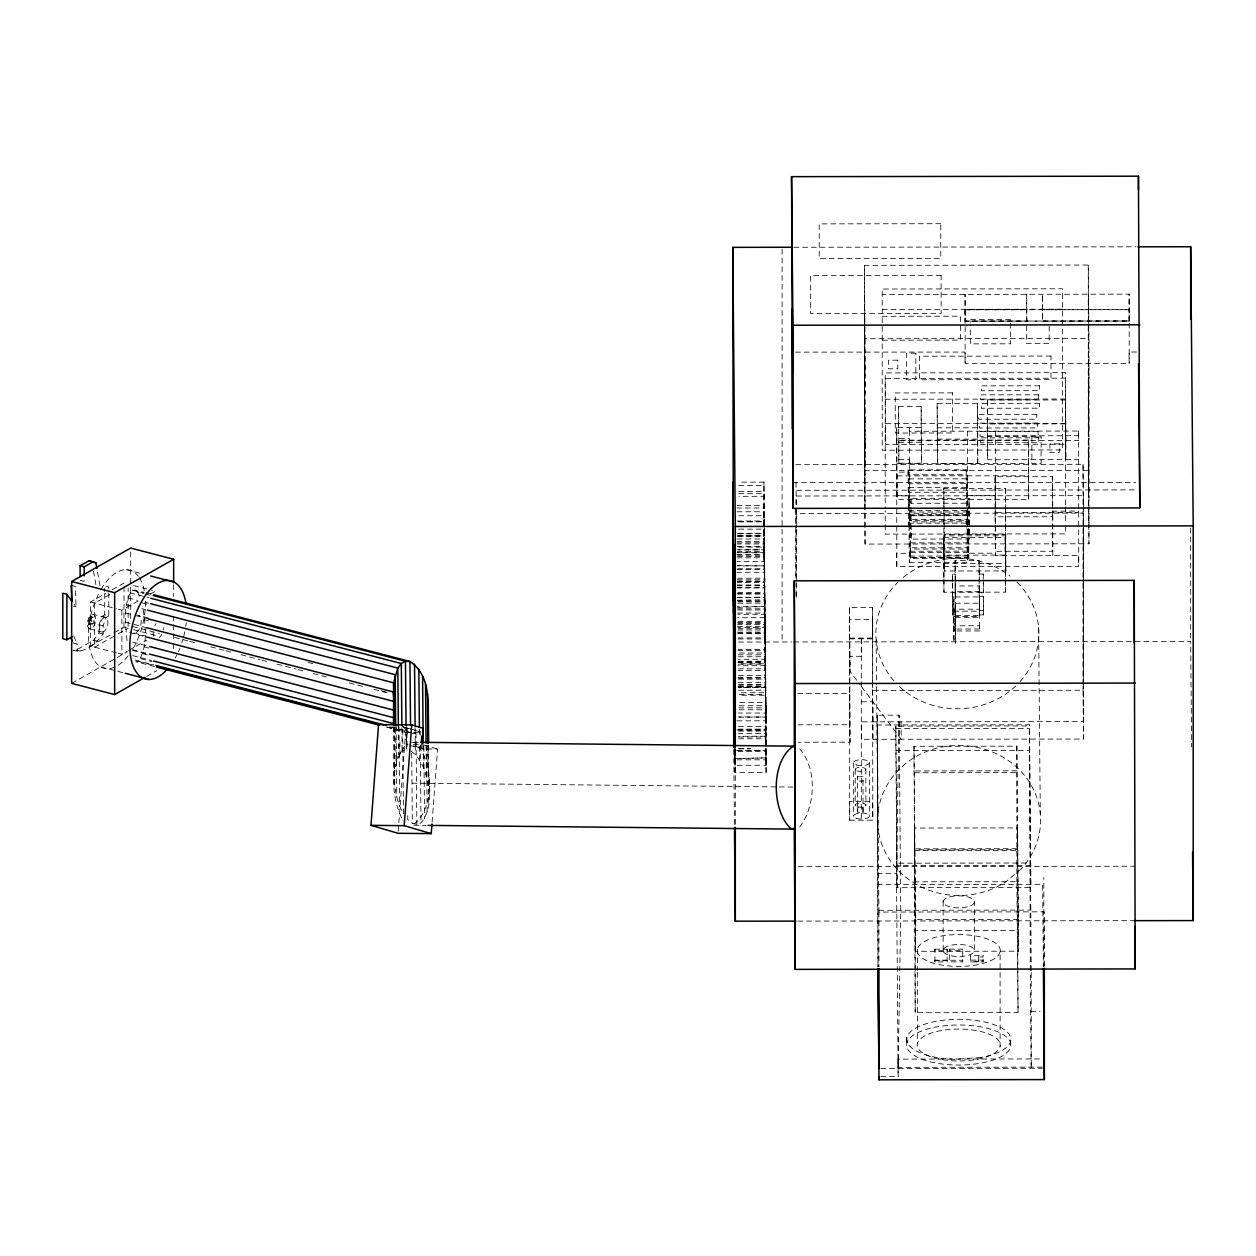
<?xml version="1.0" encoding="UTF-8"?>
<svg xmlns="http://www.w3.org/2000/svg" width="1256" height="1256" viewBox="0 0 1256 1256"><rect width="100%" height="100%" fill="white"/><g stroke="black" fill="none" stroke-linecap="round" stroke-linejoin="round"><path stroke-width="0.75" stroke-dasharray="5 3.75" d="M735.043 758.781L735.011 765.297L766.066 765.249L766.082 762.392M738.701 535.967L763.915 535.935L763.962 482.116L738.732 482.147M764.166 541.634L764.15 561.62L736.989 561.668M764.464 560.035L764.464 554.634M764.197 549.563L764.307 537.678M765.045 618.439L765.124 645.427M765.391 679.779L765.579 702.151M765.454 675.288L765.234 646.479M765.454 670.045L765.469 649.54L738.308 649.572M765.862 720.646L765.846 705.872M766.082 758.734L766.066 772.471L735.027 772.519L734.948 750.225L765.987 750.366L734.948 750.413M766.019 723.001L766.019 709.734L738.858 709.766M878.038 967.026L877.238 715.198L899.076 715.166L900.772 910.27L899.767 970.81M1129.207 322.98L1129.175 363.361L965.11 363.424L965.158 324.974M965.048 323.216L965.063 294.281L965.158 321.128L1129.207 321.049L1129.113 294.139L882.214 294.516M1031.207 972.584L1031.192 1068.259L1030.328 972.411M1031.207 970.637L1029.528 724.79L877.238 724.995L877.991 966.712M1043.799 966.869L1043.815 877.52M1129.097 321.222L1129.113 294.139M764.166 550.332L764.15 554.288L736.989 554.336M764.339 547.6L764.512 553.692M764.307 542.686L764.292 546.596L737.131 546.627M764.339 545.418L764.464 580.256M765.234 665.146L765.218 677.722L738.057 677.753M765.375 656.841L765.375 663.812L738.214 663.843M765.579 706.61L765.548 700.471M765.406 689.261L765.375 694.427L738.198 694.474M765.391 684.426L765.359 687.205L738.198 687.236M765.862 711.053L765.877 695.196L738.716 695.227M765.877 707.52L765.893 702.449L738.732 702.481M765.045 625.19L765.03 627.356L737.853 627.388M765.14 624.059L765.155 614.215L737.979 614.263M765.155 665.476L765.218 677.722M765.469 659.384L765.469 649.54M765.485 700.785L765.532 705.731L738.355 705.762M766.019 719.594L765.877 695.196M734.886 751.402L734.933 748.545L734.886 751.402L765.94 751.355L765.972 748.513L765.94 751.355M764.48 547.082L764.512 543.958L737.351 543.989M765.375 658.144L765.359 659.259L738.198 659.306M765.563 709.891L765.532 713.031L738.371 713.063M764.559 554.932L764.527 551.211L737.351 551.243M765.155 614.215L765.155 670.484L738.041 670.453M764.323 551.808L764.307 552.719L737.131 552.75M880.833 1076.659L898.166 1076.643L896.47 873.344L899.076 715.166M898.166 1068.448L899.736 972.756M735.027 772.519L735.058 755.107M126.997 640.639C125.647 624.138 122.382 604.481 132.335 590.116L144.362 592.283M401.653 817.923C390.836 795.519 390.161 764.37 406.206 744.306L407.431 728.135L409.377 728.15M394.039 727.774C396.488 756.191 388.371 787.622 403.459 813.794L402.658 725.921L406.96 730.866L407.148 750.162M407.745 815.741L407.776 819.603L412.345 823.198L416.851 824.328L421.011 822.9C437.842 801.658 424.481 770.462 428.657 746.033M737.398 600.164L764.574 599.787L764.59 597.275L737.429 597.307M734.901 758.593L765.972 757.87L734.901 758.593L734.839 751.261M737.413 607.339L764.606 606.632L737.429 606.679M398.183 831.346L405.625 732.531L385.78 726.706M420.823 748.592L421.09 745.012M432.095 822.099L437.59 749.047L421.78 748.874L422.047 745.295M154.645 666.606L135.758 661.692L138.286 661.378C148.726 645.474 145.209 623.981 142.635 606.051M394.4 768.829L395.97 761.01L395.671 727.648M108.77 615.864L106.038 617.418L103.118 625.818L103.118 634.029C96.775 642.821 84.764 653.874 73.084 650.278L76.365 650.027L93.651 640.23L99.051 632.961L99.051 624.75L101.972 616.366L104.703 614.812L108.77 615.864L108.77 586.945L104.703 585.893L104.703 591.67M395.97 761.01L398.592 754.966L402.108 751.104L406.269 749.691L406.049 726.926M799.632 827.092C816.117 805.3 817.515 767.133 798.015 746.912M116.416 652.853L90.511 646.118L90.511 602.032L105.583 593.491M112.271 589.692L123.999 583.051M109.727 594.575L94.655 603.115L94.655 647.185L116.416 634.845M88.344 618.564L91.578 616.727L93.227 617.151L93.227 623.667L89.977 625.504L88.344 625.08L88.344 618.564L89.977 618.988L93.227 617.151M88.344 625.08L91.578 623.243L93.227 623.667M118.237 609.254L121.863 610.196L138.6 600.713M150.328 594.072L155.336 591.215L151.709 590.273M90.511 646.118L112.271 633.778M113.951 632.82L123.999 627.121L128.143 628.204L128.143 587.965M118.095 633.903L128.143 628.204M118.237 653.34L121.863 654.282L126.887 651.424M128.552 650.482L146.968 640.042M71.655 683.358L127.296 651.817M146.685 676.403L156.796 670.657M420.21 735.341L420.179 731.479L416.034 733.74L411.528 733.535M793.839 247.275L1135.926 246.804M1088.591 505.148L1088.277 470.372L864.379 470.67L864.379 265.346L1088.277 265.047L1088.795 321.081M882.214 309.447L1062.513 309.196M965.063 309.761L1026.717 309.683L1026.811 321.049L965.158 321.128L965.063 309.761L1129.113 309.698L1129.207 321.049L1042.558 321.096L1042.449 294.249L1042.558 321.096M1042.449 309.73L1129.113 309.62M882.214 316.292L960.385 316.198L960.385 340.093L882.214 340.203M1010.578 319.354L970.291 319.401L970.291 323.169M864.379 265.346L865.054 338.759L1088.952 338.461L1088.952 543.785L865.054 544.084L864.395 458.016M885.213 399.235L1065.528 399L1065.936 444.247L885.621 444.483L885.213 378.417L1065.528 378.166L1065.842 459.633L1065.528 423.869L987.342 423.979L987.342 400.067L1065.528 399.958M937.149 403.364L977.435 403.302L977.765 439.082L977.765 463.543L937.478 463.605L937.149 403.364L937.478 463.605M898.527 406.551L921.166 406.52L921.496 463.181L898.856 463.213L898.527 406.551L898.527 427.448M1065.936 423.413L885.621 423.665L885.621 444.483M909.36 505.634L909.328 427.48L909.36 431.279L1078.637 431.044L1078.731 566.33L896.815 566.582L896.69 427.495L921.166 427.417L921.496 463.181M937.149 427.825L977.435 427.778L977.765 463.543M987.342 400.067L987.671 435.832L1078.637 435.722M937.478 439.129L977.765 439.082M1028.334 439.993L896.737 440.165L897.051 499.48L1028.664 499.307L1028.334 439.993L1028.664 499.307M898.856 442.316L921.496 442.285M898.825 459.429L909.328 459.413L909.36 463.213M987.342 423.979L987.671 459.743L1078.637 459.618M896.737 463.715L1028.334 463.543M795.833 464.689L1083.049 464.296L1083.457 509.214M966.209 469.791L966.209 474.674L908.135 474.752L908.135 469.87L966.209 469.791L966.665 527.96M897.051 475.93L1028.664 475.757M995.097 509.182L995.097 476.746L1052.465 476.668L1052.764 509.245M909.03 478.897L967.104 478.819L967.434 519.482L909.36 519.56L909.03 478.897L909.03 483.78L967.104 483.701L967.104 478.819M738.764 485.381L763.993 485.35L764.056 549.877L738.826 549.908M943.947 576.849L943.853 488.443L1005.412 488.364L1005.601 509.245M796.681 490.327L1135.722 489.887M738.748 491.551L763.978 491.52M738.842 493.702L764.056 493.671L764.088 496.293L738.858 496.324M897.02 495.696L909.328 495.68L909.36 499.464M967.387 495.602L995.38 495.555M969.082 508.853L969.035 503.216L910.961 503.295L910.961 498.397L969.035 498.318L969.365 538.981L910.616 539.107L910.647 547.789L968.721 547.71M909.328 501.835L908.433 501.835L908.433 505.1M737.005 505.383L764.166 505.352L764.197 507.989L737.021 508.021M908.465 510.533L966.539 510.454M1052.779 555.639L1052.779 511.161L1078.637 511.129L1078.637 512.401L995.427 512.511M737.068 511.804L764.229 511.757L764.323 524.977M910.317 512.024L968.392 511.946L968.392 507.047M795.99 482.32L796.273 513.469L1083.488 513.092L1083.488 577.368M909.36 514.662L967.434 514.583M967.685 515.352L967.685 520.251L909.611 520.329L909.611 515.431L967.685 515.352L968.015 557.287L910.663 557.366L910.365 510.894M738.716 515.776L763.946 515.745L763.993 527.253M909.328 515.761L967.387 515.682M995.097 511.082L995.097 516.813L1052.465 516.734L1052.779 551.243L995.411 551.321L995.223 529.985M737.084 521.036L764.245 521.005L764.292 525.903M738.716 521.601L763.931 521.57M738.779 521.884L763.993 521.837M908.983 526.782L908.983 521.884L967.057 521.805L967.104 527.457M908.59 523.155L966.665 523.077M738.779 529.168L764.009 529.137M738.669 533.313L763.899 533.282L763.915 535.935M737.209 533.831L764.37 533.8M1005.852 570.93L1005.522 534.522L943.947 534.616L944.277 571.009L1005.852 570.93L1005.616 511.129M737.272 535.606L764.449 535.574M737.225 536.359L764.402 536.328L764.37 527.897M943.853 488.443L944.277 535.888L1005.852 535.81M943.617 537.474L1005.177 537.395L1005.522 592.141L943.947 592.22L943.617 537.474L943.617 555.183L1005.177 555.105L1005.177 537.395M737.256 538.997L764.417 538.95L764.449 541.477L737.272 541.524M737.084 542.875L764.245 542.827L764.292 546.596M910.647 542.906L968.721 542.827M738.795 547.129L764.025 547.098L764.056 549.877M910.616 547.412L909.941 556.094L967.999 556.015M737.084 549.28L764.245 549.249L764.276 552.248L737.115 552.279M909.941 551.211L967.999 551.133L968.015 557.287M910.663 552.467L968.015 552.405M737.46 555.215L764.621 555.183L764.653 557.805L737.476 557.852M896.815 566.582L896.69 553.315L910.616 553.299L910.663 558.355L968.737 558.276L968.69 553.221L995.38 553.174L995.411 555.717L1078.637 555.592L1078.731 566.33M737.429 556.596L764.606 556.565M955.219 581.497L955.11 560.443L979.099 560.412L979.382 592.738L983.464 592.738L983.354 579.675M909.313 562.547L967.387 562.468L967.387 557.586L909.313 557.664L909.313 562.547L909.014 528.666M943.853 563.473L1005.412 563.395L1005.412 488.364M737.429 565.671L764.606 565.844L737.429 565.891M737.586 568.764L764.747 568.733L764.857 587.949L737.696 587.981M737.068 569.643L764.229 569.612L764.245 572.234L737.084 572.281M952.362 581.497L952.362 574.118L955.219 574.118M979.209 574.086L983.291 574.071L983.322 577.807M737.602 578.231L764.763 578.2L764.983 652.994L737.822 653.026M737.209 579.864L764.37 579.832L764.402 582.36L737.225 582.391M737.696 581.135L764.857 581.104M737.178 581.559L764.339 581.528L764.449 587.51L764.449 593.429L737.272 593.46M737.209 584.982L764.417 584.998L764.088 544.9L764.088 549.28M737.209 585.767L764.37 585.736L764.449 593.429M737.272 587.557L764.449 587.51M737.79 592.549L764.967 592.518L765.045 611.468M952.362 574.118L952.535 592.769L955.392 592.769L955.11 560.443M737.602 594.088L764.763 594.041M952.362 583.349L952.362 596.27L955.219 596.27L955.11 582.329M953.838 628.848L955.439 630.983L955.392 591.78L979.382 591.749L979.429 630.952L953.838 630.983L953.838 596.961L979.429 596.93L979.554 615.44L955.549 615.471L955.439 603.21L979.429 603.178M737.429 597.511L764.59 597.275L764.559 600.117M737.602 600.918L764.763 600.886L764.731 617.654L737.555 617.701M737.822 601.781L764.983 601.75M737.68 603.163L764.857 603.131M849.574 622.521L849.433 607.527L872.528 607.496L872.81 638.849L849.731 638.864L850.014 742.186L798.204 742.249M737.476 608.846L764.653 608.815M953.838 596.961L953.948 609.223L979.554 609.191M737.68 610.008L764.857 609.961M952.535 610.495L955.392 610.495M979.382 610.463L983.464 610.447M953.791 611.201L979.382 611.154M737.46 613.054L764.621 613.022L764.731 624.499L737.555 624.53M952.362 596.27L952.535 614.938L955.392 614.938M979.382 614.89L983.464 614.89L983.291 583.302M953.838 616.366L979.429 616.335M955.392 617.324L979.382 617.293L979.099 585.94L955.11 585.987L955.549 643.245L953.948 641.11L953.618 603.618M737.994 621.469L765.155 621.437L765.202 626.477M737.602 622.411L764.763 622.364L765.014 632.993L765.108 665.696L737.931 665.727M737.822 623.62L764.983 623.588L765.03 627.356M955.392 623.667L953.791 623.683L955.392 625.802L979.382 625.771L979.429 630.952M737.586 626.603L764.747 626.571L764.857 638.943L737.696 638.99M738.12 628.722L765.297 628.675L765.375 647.028M979.413 629.005L955.423 629.036L953.822 626.917M737.822 630.025L764.983 629.994M737.696 632.145L764.857 632.113M737.853 633.04L765.014 632.993M737.869 633.511L765.03 633.464M738.151 637.922L765.312 637.875L765.375 645.505M849.715 638.126L872.794 638.095M738.465 642.052L791.877 641.973M793.839 641.973L1190.672 641.439L1191.614 746.849M737.79 650.388L764.967 650.357L764.983 652.994M738.151 654.847L765.312 654.816L765.359 659.259M738.324 656.794L765.485 656.747L765.532 661.786M738.151 661.268L765.312 661.221L765.359 666.591M738.434 662.006L765.595 661.975L765.768 687.566L738.606 687.597M737.9 662.305L765.077 662.273M738.214 664.157L765.375 664.126L765.375 671.63M738.434 668.851L765.595 668.82L765.595 661.975M738.481 675.493L765.658 675.461L765.815 744.667L765.799 736.236L738.622 736.267M738.512 678.13L765.736 677.91M738.575 679.166L765.752 679.135M738.151 682.636L765.312 682.589L765.359 687.205M738.575 684.787L765.736 684.74M738.575 685.07L765.752 685.038M738.12 686.561L765.297 686.53L765.375 694.427M738.654 686.844L765.815 686.812L765.815 692.715L738.654 692.763M738.622 690.235L765.799 690.188L765.815 692.715M872.528 682.809L872.528 690.533L1083.049 690.25L1083.488 739.03L861.49 739.329L861.333 721.886L1083.331 721.588L1083.331 686.53M797.748 693.469L849.574 693.39L850.014 742.186M861.49 701.806L872.967 701.79L872.967 739.313M738.811 707.835L765.972 707.803L765.972 717.082L738.811 716.909M738.811 717.129L766.034 716.972L766.066 720.065M736.989 720.85L766.097 720.803L766.097 730.019L736.989 730.05M798.031 724.806L849.857 724.743M738.481 726.502L765.658 726.47L765.673 729.108L738.512 729.139M897.098 887.678L897.098 863.202L1030.799 863.013L1030.799 887.49L897.098 887.678L895.858 750.601L895.858 726.125L1029.559 725.952M895.858 728.574L1029.559 728.402M736.989 729.862L766.097 730.019M738.575 731.102L765.752 731.071L765.768 733.598L738.606 733.63M738.575 737.005L765.752 736.974M738.654 738.795L765.815 738.748M1017.313 827.908L1018.051 1012.603L915.2 1012.728L914.007 746.3L1016.858 746.158L1018.443 919.471L1018.443 951.169L915.577 951.31L914.462 828.049L1017.313 827.908L1018.443 951.169M738.811 748.545L750.444 748.529M738.811 748.749L750.444 748.733M895.858 750.601L1029.559 750.429L1030.799 887.49M857.471 776.742L862.998 776.742L863.029 781.106L857.503 781.122L857.471 776.742L857.503 812.24L863.029 812.224L862.998 776.742M849.715 820.215L872.794 820.184L872.637 619.522L849.543 619.553L849.715 820.215L849.543 801.642L872.637 801.611L872.794 820.184M914.462 828.049L914.462 849.825L1017.313 849.684M1030.799 865.463L897.098 865.651L895.858 726.125M798.172 866.671L1134.247 866.232M877.222 873.36L896.47 873.344M914.007 881.838L1016.858 881.696L1018.051 1012.603M877.238 884.538L1042.637 884.318L1043.375 966.523M878.933 910.302L1031.207 910.098M877.238 715.198L878.949 912.06L1044.333 911.84L1044.333 966.319M914.007 746.3L915.577 919.612L1018.443 919.471M797.921 921.103L1134.498 920.664M914.462 849.825L915.2 930.68L1018.051 930.539M934.935 949.175L947.103 949.159L947.118 950.792L934.935 950.808L934.935 949.175L934.935 961.923L947.118 961.908L947.103 949.159M949.599 949.159L962.693 949.144L962.708 950.776L949.615 950.792L949.599 949.159L949.615 961.892L962.708 961.876L962.693 949.144M970.495 960.243L970.495 955.329L983.056 955.314L983.071 957.056L978.314 957.072L978.298 955.439L978.314 961.861M934.935 961.923L934.935 960.243L947.103 960.228L947.118 961.908M934.935 960.29L947.103 960.275M983.071 961.861L983.056 960.102L970.495 960.118L970.511 961.876L983.071 961.861L983.056 955.314M1030.674 1011.551L1040.047 1011.535M1042.26 1067.129L898.071 1067.333L898.071 1059.122L1042.339 1058.934M880.833 1068.464L1042.433 1068.244M965.158 321.128L1129.207 320.971M795.472 352.135L965.016 352.072L965.11 363.424M1136.57 351.994L1129.065 351.994L1129.175 363.361M792.756 482.665L1135.722 482.524M405.625 732.531L411.419 732.593M413.35 732.609L422.989 732.703M418.515 742.312L410.696 742.233L415.249 742.987C434.246 761.12 435.377 810.198 412.361 825.239L426.098 825.38M406.206 744.306L408.153 744.321M413.365 744.384L418.562 744.431M412.125 783.163L777.323 786.915M779.27 786.931L792.944 787.072M126.291 569.643L141.331 573.568M133.576 585.547L149.904 589.802M146.261 592.769L151.945 594.261M132.335 590.116L143.718 593.083M134.879 589.802L137.438 591.953L143.137 593.444M145.037 593.931L152.62 595.909M130.012 592.848L148.977 597.793M80.117 580.272L84.183 581.34L84.183 577.713M128.034 597.825L137.469 600.274M145.021 602.236L148.789 603.225M141.959 602.849L149.558 604.827M71.231 585.312L75.297 586.364L76.114 607.056L73.398 606.35M126.558 604.701L134.125 606.664M141.692 608.642L145.476 609.631M90.511 602.032L116.416 608.783M148.239 617.936L137.815 615.22A9.169 4.741 -75.4 0 1 140.703 625.362A9.169 4.741 -75.4 0 1 133.23 632.804L146.151 636.164M125.694 613.006L133.23 614.969M135.114 615.471L148.334 618.91M144.707 619.883L148.506 620.872M307.908 662.399L315.507 664.377M125.459 622.191L144.456 627.136M101.972 616.366L106.038 617.418M93.603 614.451A7.473 3.878 -75.4 0 1 93.698 626.351A7.473 3.878 -75.4 0 1 87.355 624.091A7.473 3.878 -75.4 0 1 93.603 614.451L105.755 617.622A7.473 3.878 -75.4 0 1 105.834 629.523A7.473 3.878 -75.4 0 1 99.507 627.246A7.473 3.878 -75.4 0 1 105.755 617.622M381.086 690.769L388.638 692.731M132.791 626.524L159.371 633.448M174.568 637.42L187.866 640.874M189.766 641.376L195.449 642.852M210.647 646.809L223.945 650.278M225.845 650.765L231.544 652.256M241.026 654.721L260.023 659.683M261.923 660.169L267.622 661.661M277.121 664.126L296.102 669.071M298.002 669.574L303.701 671.049M313.199 673.53L326.497 676.984M349.278 682.934L362.576 686.388M373.974 689.356L387.256 692.825M133.576 629.633L155.336 635.3M129.698 632.6L146.685 637.028M99.051 624.75L103.118 625.818M89.49 628.816L101.642 631.972M99.051 632.961L103.118 634.029M132.681 642.114L147.847 646.071M144.063 646.809L151.631 648.771M132.445 649.635L147.564 653.575M93.651 640.23L97.717 641.298M132.539 650.388L147.502 654.282M142.587 653.685L148.239 655.161M132.665 655.585L151.536 660.499M140.625 658.646L151.945 661.614M403.176 727.051L408.844 728.527M410.743 729.03L420.179 731.479M73.084 643.025L77.15 644.077L77.15 651.33M135.083 660.028L153.954 664.958M391.856 726.926L406.96 730.866M138.286 661.378L153.405 665.319M389.58 726.847L416.034 733.74L416.851 824.328M386.974 727.13L407.745 732.546M76.365 650.027L80.431 651.095M100.904 666.952L124.47 673.09M407.431 728.135L412.91 729.752M414.731 730.285L422.032 732.421M423.759 744.981L437.59 749.047M413.35 745.844L423.712 748.906M409.864 745.373L421.78 748.874M410.775 750.821C424.669 761.042 427.966 779.96 429.112 796.131M849.433 607.527L850.014 671.316L860.344 685.022M861.49 686.561L901.196 739.282L901.039 721.839M74.057 604.215L76.114 607.056M137.438 591.953L139.856 596.396M73.712 635.866L77.15 644.077M765.202 670.374L765.171 667.768M765.516 705.699L765.501 703.093M99.962 585.657L97.591 572.391L93.525 571.323L96.241 586.489M764.512 543.958L764.59 565.64M764.135 554.163L764.119 551.792M765.532 713.031L765.563 665.382M764.574 607.307L764.527 594.999M765.956 758.545L765.877 751.214M766.066 772.471L765.877 739.972M764.15 561.62L764.103 549.877M766.019 709.734L766.097 729.815M766.066 765.249L766.034 761.952M735.011 765.297L734.98 761.984M764.527 551.243L764.543 552.091M765.909 702.481L765.94 706.17M1088.811 323.012L1088.952 338.461M1088.308 298.802L1088.936 388.512M1088.308 326.073L1088.575 380.019M1088.811 387.9L1088.889 396.598M1088.324 372.357L1088.371 375.968M1088.434 380.333L1088.905 430.902M1088.387 398.968L1088.434 402.517M1088.858 469.807L1088.575 356.107M1088.654 451.391L1088.858 497.564M1088.355 447.843L1088.921 527.347M1088.622 507.079L1088.952 543.785M1078.637 431.044L1078.731 440.511L896.815 440.762L896.69 427.495M1052.779 511.161L1052.795 512.432M1038.602 627.184L1040.298 813.904M1030.312 970.448L1029.528 724.79M995.097 476.746L995.38 508.711M995.097 516.813L995.192 528.101M983.464 614.89L983.291 596.239L979.209 596.239L979.099 560.412M978.298 960.039L978.314 961.672L970.511 961.876M969.098 510.737L969.255 527.693M969.271 529.561L969.365 538.981M968.423 510.815L968.737 548.982L910.663 549.06L910.647 556.094M967.073 528.588L967.387 562.468M962.708 961.876L962.693 960.243L949.599 960.259L949.615 961.892M910.961 498.397L911.291 539.06L911.291 534.177M909.36 442.3L909.328 438.501L898.825 438.517L898.856 463.213M909.36 475.914L909.328 472.115L897.02 472.13L897.051 499.48M909.611 515.431L909.941 556.094M908.983 521.884L909.046 527.536M908.135 469.87L908.59 528.038M898.071 1059.122L898.166 1076.643M876.17 639.932L876.578 684.677M876.594 686.624L877.865 826.668M872.528 690.533L872.81 721.87M864.395 296.84L865.023 371.619M864.395 317.266L864.489 326.89M864.505 328.805L865.023 393.411M864.442 356.5L864.52 365.198M864.944 420.98L864.52 344.285M864.442 368.51L865.007 443.572M864.913 444.012L864.944 447.56M864.976 465.065L864.473 402.627L864.473 407.509M864.976 505.148L864.913 417.432M863.029 812.224L862.998 807.859L857.471 807.875L857.503 812.24M861.333 638.864L861.49 656.291L849.888 656.307L850.014 671.316M763.962 482.116L763.993 485.35M733.74 749.408L734.43 825.537M428.17 745.295L428.72 805.175M427.935 745.515L428.312 786.444M426.538 745.703L427.15 812.993M426.082 745.091L426.365 776.805M423.869 746.535L424.528 819.038M423.209 744.918L423.413 767.871M420.305 744.996L421.011 822.9M419.378 729.092L419.425 734.901M419.535 746.519L419.661 760.225M415.108 727.601L415.344 754.416M411.701 753.019L412.345 823.198M406.52 726.659L406.724 749.769M401.889 727.679L402.108 751.104M398.984 726.784L399.706 806.148M398.34 726.015L398.592 754.966M396.111 726.078L396.755 797.199M394.258 726.894L394.808 787.559M393.552 727.098L394.086 786.287M765.014 597.62L765.077 620.605M766.05 738.183L766.019 729.532M766.034 741.213L766.05 744.478M766.082 744.447L766.003 732.813M1026.811 321.049L1026.717 294.202L1026.717 309.683M765.532 656.841L765.406 671.96M765.469 694.348L765.469 697.865M765.218 621.532L765.218 632.851M764.307 528.745L764.339 539.845M764.512 588.734L764.496 596.098M735.027 749.91L735.027 752.564M765.83 717.914L765.987 730.207M766.097 750.24L766.113 760.273M765.579 676.576L765.579 690.046M765.846 724.963L765.846 731.494M765.862 731.385L765.862 742.736M765.406 647.39L765.406 654.235M765.249 630.057L765.124 661.818M764.323 528.132L764.339 531.633M764.496 580.146L764.48 591.498M764.464 566.676L764.464 573.725M735.058 750.287L735.043 755.5M1190.672 528.101L1190.672 641.439M1088.56 429.819L1088.56 469.885M1088.654 470.356L1088.654 475.239M1088.654 478.929L1088.654 483.827M1088.654 485.617L1088.654 490.515M1088.277 265.047L1088.277 470.372M1083.488 579.314L1083.488 680.595M1083.488 682.542L1083.488 739.03M1083.331 581.355L1083.331 495.649L796.116 496.026L796.116 527.316M1083.331 583.302L1083.331 684.583M1083.049 464.296L1083.049 509.104M1083.049 511.051L1083.049 581.167M1083.049 583.114L1083.049 684.41M1083.049 686.357L1083.049 690.25M1065.528 504.928L1065.528 372.687L885.213 372.938L885.213 508.696M1065.528 506.859L1065.528 524.223M1065.528 526.154L1065.528 533.863L885.213 534.114L885.213 510.658M1062.513 324.833L1062.513 288.786L882.214 289.021L882.214 450.197L1062.513 449.962L1062.513 326.796M1052.465 476.668L1052.465 509.104M1052.465 511.019L1052.465 516.734M1049.2 326.23L1049.2 343.328L1026.56 343.359L1026.56 326.262M1016.858 746.158L1016.858 881.696M1010.578 323.106L1010.578 343.814L970.291 343.877L970.291 325.053M1010.656 1041.02L1010.656 1046.688A52.077 20.018 0 0 1 929.063 1061.477A52.077 20.018 0 0 1 936.536 1026.921A52.077 20.018 0 0 1 1010.656 1046.688M1005.522 534.522L1005.522 592.141M1000.106 951.828A41.511 15.951 0 0 1 935.092 963.603A41.511 15.951 0 0 1 941.042 936.081A41.511 15.951 0 0 1 1000.106 951.828L1000.106 1046.342A41.511 15.951 0 0 1 935.092 1058.133A41.511 15.951 0 0 1 941.042 1030.595A41.511 15.951 0 0 1 1000.106 1046.342M995.427 431.153L995.38 523.988M995.38 525.887L995.411 555.717M987.671 435.832L987.671 459.743M983.291 574.071L983.291 581.465M977.435 403.302L977.435 427.778M974.358 902.342A15.669 6.013 0 0 1 949.819 906.785A15.669 6.013 0 0 1 952.064 896.407A15.669 6.013 0 0 1 974.358 902.342L974.358 950.996A15.669 6.013 0 0 1 949.819 955.455A15.669 6.013 0 0 1 952.064 945.062A15.669 6.013 0 0 1 974.358 950.996M969.035 498.318L969.035 503.216M968.69 539.028L968.737 558.276M967.434 431.2L967.387 508.884M967.434 510.784L967.434 519.482M967.057 521.805L967.057 525.071M955.549 615.471L955.549 643.245M953.948 609.223L953.948 641.11M952.535 592.769L952.535 614.938M944.277 535.888L944.277 571.009M943.947 578.78L943.947 592.22M943.146 901.353L943.146 950.007M921.166 406.52L921.166 427.417M917.382 949.175L917.382 970.401M917.382 972.332L917.382 1043.705M915.577 919.612L915.577 951.31M915.2 930.68L915.2 1012.728M910.663 557.366L910.663 558.355M909.36 510.533L909.36 519.56M906.848 1037.707L906.848 1043.375M878.949 912.06L878.949 966.68M872.528 607.496L872.528 680.878M869.372 762.439L869.372 815.788M865.871 769.347L865.871 805.096M865.054 338.759L865.054 544.084M864.725 362.78L864.756 387.272M864.489 411.984L864.489 416.882M864.473 420.179L864.678 429.819M864.678 439.192L864.489 432.237L864.678 482.178M864.489 440.73L864.678 447.387M864.489 448.753L864.489 453.651M864.693 454.562L864.489 459.853M864.693 463.04L864.693 467.923M864.693 471.079L864.693 475.961M861.318 638.111L861.318 820.199M855.195 769.426L855.195 805.175M853.672 762.926L853.672 816.259M796.273 513.469L796.273 597.558M796.116 529.278L796.116 595.752M795.833 509.669L795.833 578.105M782.111 249.238L782.111 641.989M765.972 748.702L765.987 759.817L734.948 759.864L734.933 748.749M765.297 628.675L765.297 686.53M764.621 555.183L764.747 626.571M764.245 521.005L764.37 585.736M764.056 493.671L764.229 569.612M735.31 749.235L735.31 825.443M399.91 741.904L399.91 753.522M173.658 584.715L173.658 596.459M173.658 616.052L173.658 641.518M173.658 643.48L173.658 649.352M130.671 551.965L130.671 585.265M130.671 587.227L130.671 618.564M123.999 586.882L123.999 627.121M121.863 610.196L121.863 654.282M104.703 593.601L104.703 614.812M91.578 616.727L91.578 623.243M89.977 618.988L89.977 625.504M1017.03 582.203A81.499 75.234 -0.5 0 1 1019.621 682.055M1015.712 686.027A81.499 75.234 -0.5 0 1 899.092 686.216M893.927 680.846A81.499 75.234 -0.5 0 1 897.71 582.391M903.284 577.368A81.499 75.234 -0.5 0 1 1010.012 576.033M100.873 589.614A50.711 26.266 -75.4 0 1 138.474 576.378M139.4 577.729A50.711 26.266 -75.4 0 1 144.613 592.738M145.351 601.263A50.711 26.266 -75.4 0 1 132.068 650.2M128.159 655.789A50.711 26.266 -75.4 0 1 117.797 665.46M114.814 667.046A50.711 26.266 -75.4 0 1 93.399 606.161L98.345 594.245A50.711 26.266 -75.4 0 1 99.993 591.121M186.249 622.74A50.711 26.266 -75.4 0 1 185.778 626.446M184.773 631.972A50.711 26.266 -75.4 0 1 183.454 637.514M182.936 639.351A50.711 26.266 -75.4 0 1 181.806 642.946M179.875 648.206A50.711 26.266 -75.4 0 1 178.415 651.613M176.861 654.863A50.711 26.266 -75.4 0 1 175.212 657.987M163.406 627.655A9.169 4.741 -75.4 0 1 163.139 629.978M161.632 634.437A9.169 4.741 -75.4 0 1 159.245 637.703M153.656 636.243A9.169 4.741 -75.4 0 1 153.154 632.223M154.928 625.441A9.169 4.741 -75.4 0 1 156.042 623.588M1021.316 868.791L1005.569 882.026A81.499 75.234 -0.5 0 1 892.153 863.296A81.499 75.234 -0.5 0 1 912.594 758.561C948.39 735.749 999.902 743.269 1026.026 777.276A81.499 75.234 -0.5 0 1 1021.316 868.791M980.967 1057.474L954.434 1059.31L941.152 1058.211A52.077 20.018 0 0 1 915.954 1027.957A52.077 20.018 0 0 1 998.504 1026.435A52.077 20.018 0 0 1 980.967 1057.474M940.76 223.709L819.195 223.882L819.195 258.563L940.76 258.391L940.76 223.709M941.121 275.409L810.56 275.582L810.56 313.498L941.121 313.325L941.121 275.409M915.844 353.203L906.612 353.219L906.612 379.783L915.844 379.783L915.844 353.203M1051.005 356.045L919.392 356.217L919.392 379.767L1051.005 379.595L1051.005 356.045M897.789 360.189L888.432 360.189L888.432 368.84L897.789 368.824L897.789 360.189M1039.591 385.78L981.517 385.859L981.517 390.742L1039.591 390.663L1039.591 385.78M952.629 392.877L895.261 392.955L895.261 433.037L952.629 432.959L952.629 392.877M1038.696 394.808L980.622 394.886L980.622 399.769L1038.696 399.691L1038.696 394.808M1039.466 403.286L981.391 403.364L981.391 408.263L1039.466 408.184L1039.466 403.286M1036.765 414.323L978.691 414.401L978.691 419.284L1036.765 419.206L1036.765 414.323M1037.409 423.052L979.335 423.131L979.335 428.013L1037.409 427.935L1037.409 423.052M1038.115 431.358L980.057 431.436L980.057 436.319L1038.115 436.24L1038.115 431.358M1041.114 436.947L1031.882 436.962L1031.882 463.527L1041.114 463.527L1041.114 436.947M1038.743 437.795L980.669 437.873L980.669 442.771L1038.743 442.693L1038.743 437.795M1059.31 443.87L1049.938 443.886L1049.938 452.537L1059.31 452.521L1059.31 443.87M966.335 487.297L908.276 487.375L908.276 492.274L966.335 492.195L966.335 487.297M1016.842 770.807L913.991 770.949L914.007 772.738L1016.858 772.597L1016.842 770.807M1016.842 848.695L913.991 848.836L914.007 850.626L1016.858 850.485L1016.842 848.695M856.827 806.619A5.338 2.057 0 0 0 865.714 805.63A5.338 2.057 0 0 0 859.057 803.165A5.338 2.057 0 0 0 856.827 806.619M856.419 818.331A7.866 3.03 0 0 0 869.262 816.573A7.866 3.03 0 0 0 858.884 813.182A7.866 3.03 0 0 0 856.419 818.331M856.827 770.854A5.338 2.057 0 0 0 865.714 769.881A5.338 2.057 0 0 0 859.057 767.416A5.338 2.057 0 0 0 856.827 770.854M856.419 764.983A7.866 3.03 0 0 0 869.262 763.24A7.866 3.03 0 0 0 858.884 759.833A7.866 3.03 0 0 0 856.419 764.983"/><path stroke-width="1.5" d="M732.923 491.551L732.955 521.884M733.143 554.037L733.269 537.725M733.441 569.455L733.284 545.465M734.006 618.47L734.085 661.849M734.211 666.873L734.195 652.037M734.085 640.01L734.101 614.263L734.069 625.064M734.54 702.183L734.336 679.81M734.399 675.32L734.383 660.389M734.352 657.956L734.336 652.618M734.823 720.693L734.791 711.304M734.509 697.001L734.493 713.078L734.368 689.293M735.011 738.23L734.791 705.919M1043.783 1011.535L1043.799 968.8M733.127 550.364L733.096 554.336L732.907 482.147L732.876 535.982L732.892 521.617L732.955 529.184M733.441 559.862L733.457 556.33M734.022 626.21L733.991 633.511M734.179 665.193L734.163 677.753L733.944 630.041M734.336 684.457L734.32 687.252L734.273 682.636M734.415 662.069L734.43 649.572L734.493 668.208M734.823 711.1L734.839 695.243L735.027 723.032M734.948 715.119L734.98 709.766L735.058 729.862M733.991 625.237L733.991 627.341L733.944 623.62M734.352 660.844L734.336 663.843M734.32 658.191C734.634 654.392 734.383 660.97 734.493 664.738M734.493 703.156L734.477 705.778L734.43 700.832M734.964 719.641L734.933 707.835M733.284 549.437L733.253 552.766M733.441 547.114L733.473 544.005L733.551 565.891M734.839 704.977L734.854 702.496M733.473 551.258L733.111 561.668L733.049 544.931M733.551 606.679L733.457 588.766M153.844 594.747L409.958 661.472C436.115 679.088 425.596 717.207 428.155 743.348M794.828 746.88L794.954 829.133L428.06 825.396M734.336 694.27L734.242 628.722L734.32 647.06M431.954 824.015L431.232 833.623L398.042 833.293L370.975 825.333L378.558 724.571L411.748 724.916L423.256 728.292L422.032 744.463M431.232 833.623L404.165 825.679L411.748 724.916M421.357 741.417L421.765 736.016M80.117 576.645L80.117 565.765L88.988 560.741L95.88 562.814L96.916 568.56M80.117 565.765L84.183 566.817L93.054 561.793M145.005 677.361L114.641 694.568L71.655 683.358L71.655 581.497L130.671 548.056L173.658 559.25L173.658 582.753M71.655 581.497L114.641 592.706L173.658 559.25M72 601.373L66.866 594.276L62.8 593.209L62.8 638.692L66.866 639.759L72.346 636.651M794.844 746.394L793.478 746.158C770.462 761.199 771.592 810.277 790.589 828.41L795.142 829.164M792.881 493.812L791.563 176.656L1138.454 176.185L1139.804 507.942L792.913 508.397L792.756 482.665M733.724 747.461L732.766 247.354L791.877 247.275M1137.889 246.804L1190.672 246.741L1193.2 525.871L1193.2 920.585L1134.498 920.664M791.563 176.656L792.913 325.241L1139.804 324.77M732.766 247.354L735.31 526.484L1193.2 525.871M794.263 747.257L794.263 580.837L1134.247 580.382L1135.173 968.926L795.189 969.381L794.263 827.531M794.263 580.837L795.189 683.547L1135.173 683.091M734.462 827.5L735.31 921.197L795.974 921.119M878.917 1076.675L878.949 1079.815L1044.333 1079.595L1044.333 968.266M420.462 742.327L793.478 746.158M370.975 825.333L404.165 825.679M150.736 576.017L174.286 582.156M95.88 562.814L88.988 560.741M153.201 595.548L405.453 661.253L409.958 661.472L410.539 724.932M150.877 598.28L401.308 663.513L405.453 661.253L406.033 724.995M150.673 603.712L397.807 668.098L401.308 663.513L401.873 725.733M147.376 610.118L395.185 674.676L395.656 725.685M148.334 618.91L393.63 682.809L394.007 725.827M146.355 627.623L393.222 691.946L393.709 697.645M146.685 637.028L394.023 701.46M149.731 646.557L394.07 710.205M149.448 654.062L393.238 717.569M153.42 661.001L393.222 723.472M155.838 665.445L386.204 725.45M162.856 667.784L168.524 669.26M172.292 670.249L177.959 671.725M181.743 672.714L187.411 674.189M191.195 675.163L202.53 678.114M225.201 684.033L230.869 685.509M244.088 688.947L249.756 690.423M259.207 692.888L264.875 694.364M278.11 697.802L283.778 699.294M287.546 700.267L298.897 703.219M312.116 706.673L317.784 708.149M321.567 709.138L327.235 710.613M331.003 711.587L336.671 713.063M346.122 715.528L351.79 717.003M365.025 720.457L370.693 721.933M156.529 667.109L379.422 725.167M125.349 673.31L148.915 679.465M71.027 638.095L72.408 641.376M71.231 585.312L71.828 600.352M733.488 551.274L733.52 554.964M734.854 702.512L734.886 706.202M734.305 659.306L734.273 654.863M1192.572 852.259L1193.2 920.585M1138.564 363.675L1139.804 507.942M1134.78 926.3L1135.173 968.926M1043.391 968.47L1044.333 1079.595M878.054 968.973L878.917 1068.464L878.007 968.674M792.881 373.629L792.3 308.756L792.3 428.94M733.049 496.34L733.017 493.702L733.017 535.59M733.143 508.021L733.127 505.399L733.331 585.783M733.174 511.804L733.582 613.069M733.206 521.036L733.269 530.754M733.331 527.928L733.347 536.359M733.378 538.997L733.394 541.524M733.582 555.215L733.598 557.852M733.818 587.981L733.692 568.764L733.692 626.618M733.944 601.797L733.991 611.515M734.273 637.922L734.32 645.553M734.729 687.597L734.54 662.022L734.54 668.851M734.744 690.235L734.776 692.763M733.206 549.28L733.316 584.982M733.724 594.088L733.802 610.008M734.273 661.268L734.32 666.622M732.97 547.145L733.002 549.924M733.174 569.643L733.206 572.281M733.331 579.88L733.394 593.46M733.551 597.511L733.52 600.164L733.473 595.046M733.598 608.862L733.818 638.99L733.818 632.16M733.912 650.404L733.944 653.026L733.912 592.549L734.022 620.637M734.022 662.32L734.054 665.727M734.603 726.518L734.634 729.139L734.603 675.508M734.697 731.118L734.729 733.645M734.744 736.267L734.776 744.698L734.776 738.795M428.265 703.062L428.626 742.123M427.464 693.548L427.919 743.583M425.533 684.3L426.067 743.128M422.581 675.948L423.194 743.003M418.829 669.071L419.363 727.161M414.527 664.141L415.092 725.685M398.34 726.015L397.807 668.098L393.63 682.809L393.536 725.152M734.98 741.26L734.995 744.525M735.043 745.844L734.948 732.86M734.163 626.509L734.132 621.547L734.179 632.898M734.336 664.157L734.336 671.677M734.116 665.507L734.32 669.228M734.839 740.004L734.823 747.367M734.791 717.945L734.791 731.542M734.823 731.416L734.807 737.492M734.509 665.413L734.54 690.094M734.823 735.953L734.807 742.783M734.195 630.104L734.211 654.784M734.383 672.588L734.399 697.174M733.41 566.707L733.441 591.545M733.269 532.921L733.033 545.104M1190.672 246.741L1190.672 319.04M1138.454 176.185L1138.454 189.86M1134.247 580.382L1134.247 643.041M1044.223 1058.934L1044.223 1067.129M878.949 968.627L878.949 1079.815M795.189 683.547L795.189 969.381M792.913 325.241L792.913 508.397M735.31 526.484L735.31 747.289M735.31 827.406L735.31 921.197M734.697 677.942L734.697 685.07M734.776 686.859L734.697 737.021M114.641 592.706L114.641 694.568M84.183 566.817L84.183 575.892M66.866 594.276L66.866 639.759M167.205 669.338A50.711 26.266 -75.4 0 1 131.017 658.772A50.711 26.266 -75.4 0 1 150.956 588.86A50.711 26.266 -75.4 0 1 185.982 603.508M733.269 542.733L733.253 546.58L733.206 542.875M734.179 667.831L734.163 670.453L734.132 667.815"/></g></svg>
